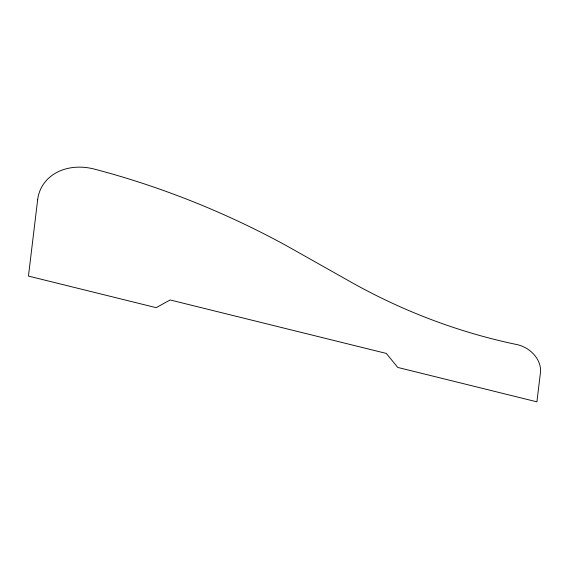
<?xml version="1.0" encoding="UTF-8"?>
<svg xmlns="http://www.w3.org/2000/svg" width="569" height="569" viewBox="0 0 569 569"><rect width="100%" height="100%" fill="white"/><g stroke="black" fill="none" stroke-linecap="round" stroke-linejoin="round"><path stroke-width="0.85" d="M37.654 199.726L28.45 276.079L156.148 307.665L170.167 299.97L386.323 353.434L397.724 367.418L536.916 401.842L540.429 372.695A26.594 21.352 27.6 0 0 517.619 344.722A474.24 380.725 27.6 0 1 350.248 281.669L286.627 245.787A691.392 555.06 27.6 0 0 93.736 168.936A53.18 42.696 27.6 0 0 37.654 199.726"/></g></svg>
